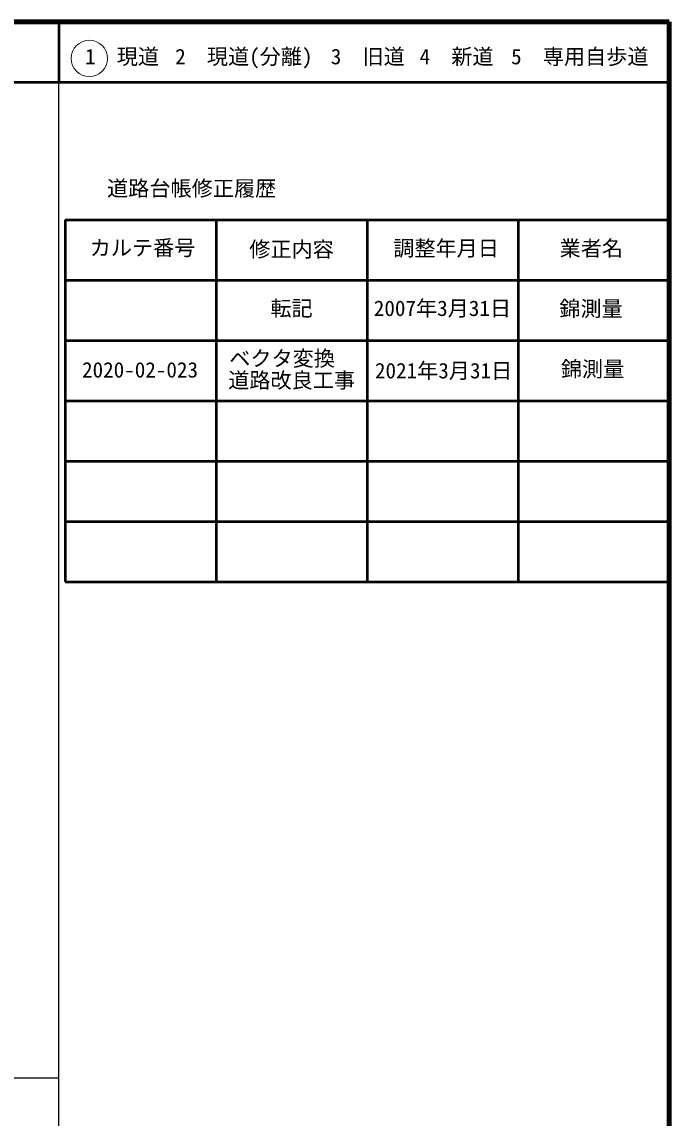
# Model space of a CAD drawing. Units: millimetres on the paper, enlarged 1000 times. Extents: x 40000 to 680000, y 20000 to 380000.
# Drawn here: x 572872 to 680000, y 198357 to 380000 of the extents above; entities that cross this region are included whole.
import ezdxf
from ezdxf.enums import TextEntityAlignment as Align

# ---------------------------------------------------------------- set-up
doc = ezdxf.new("R2010")
doc.units = ezdxf.units.MM
doc.header["$LTSCALE"] = 1000
for name, color, linetype, lineweight in [('M-TTL', 2, 'Continuous', 140), ('M-TTL-BAND', 7, 'Continuous', 25), ('M-TTL-FRAM', 2, 'Continuous', 50), ('M-TTL-LINE', 7, 'Continuous', 50), ('M-TTL-TXT', 7, 'Continuous', 13)]:
    doc.layers.add(name, color=color, linetype=linetype, lineweight=lineweight)
doc.styles.add('ＭＳ ゴシック', font='')
doc.styles.get('ＭＳ ゴシック').set_extended_font_data('MS Gothic')

msp = doc.modelspace()

# ---------------------------------------------------------------- linework, layer by layer
at = {"layer": 'M-TTL'}
for p, q in [((680000, 380000), (40000, 380000)), ((680000, 20000), (680000, 380000))]:
    msp.add_line(p, q, dxfattribs=at)
at = {"layer": 'M-TTL-BAND'}
for p, q in [((579000, 20000), (579000, 370000)), ((40000, 205000), (579000, 205000))]:
    msp.add_line(p, q, dxfattribs=at)
at = {"layer": 'M-TTL-FRAM'}
for p, q in [((580000, 347197), (580000, 287197)), ((580000, 347197), (680000, 347197)), ((580000, 287197), (680000, 287197))]:
    msp.add_line(p, q, dxfattribs=at)
at = {"layer": 'M-TTL-LINE'}
for p, q in [((579000, 380000), (579000, 370000)), ((40000, 370000), (680000, 370000)), ((605000, 347197), (605000, 287197)), ((630000, 347197), (630000, 287197)), ((655000, 347197), (655000, 287197)), ((580000, 337197), (680000, 337197)), ((580000, 327197), (680000, 327197)), ((580000, 317197), (680000, 317197)), ((580000, 307197), (680000, 307197)), ((580000, 297197), (680000, 297197))]:
    msp.add_line(p, q, dxfattribs=at)
at = {"layer": 'M-TTL-TXT'}
msp.add_circle((584031, 373958), 3000, dxfattribs=at)

# ---------------------------------------------------------------- texts
at = {"layer": 'M-TTL-TXT', "style": 'ＭＳ ゴシック'}
for s, p in [('1\u3000現道', (583323, 372208)), ('2\u3000現道(分離)', (598244, 372208)), ('3\u3000旧道', (623996, 372208)), ('4\u3000新道', (638699, 372208)), ('5\u3000専用自歩道', (653853, 372208)), ('道路台帳修正履歴', (586968, 350363)), ('カルテ番号', (584089, 340527)), ('修正内容', (610509, 340273)), ('調整年月日', (634339, 340447)), ('業者名', (661884, 340447)), ('転記', (614000, 330495)), ('2007年3月31日', (631125, 330495)), ('錦測量', (661827, 330439)), ('ベクタ変換', (607190, 322192)), ('2020-02-023', (582821, 320295)), ('2021年3月31日', (631310, 320161)), ('錦測量', (662085, 320429)), ('道路改良工事', (607015, 318571))]:
    msp.add_text(s, height=2566, dxfattribs=at).set_placement(p, align=Align.BOTTOM_LEFT)

doc.saveas('drawing.dxf')
